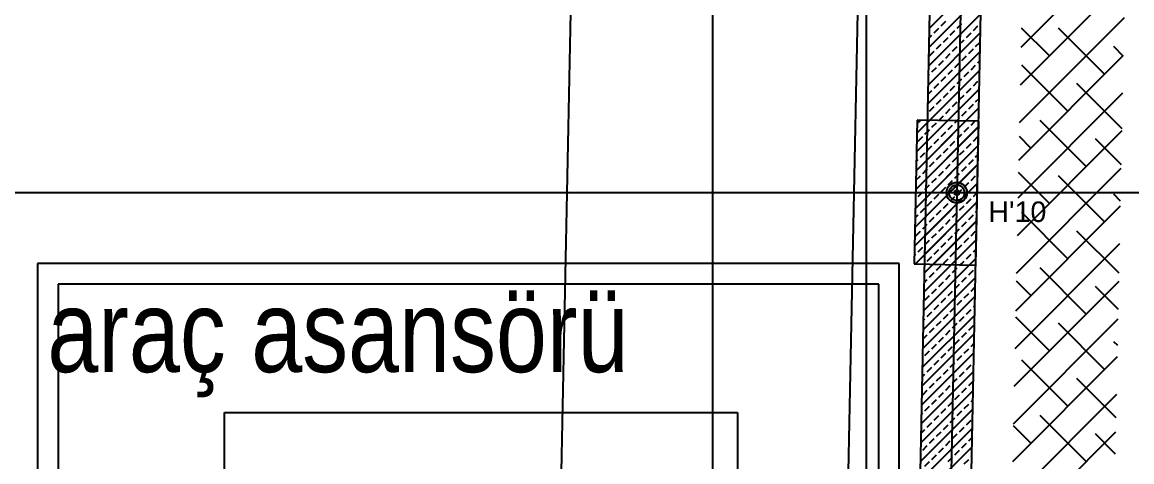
# Model space of a CAD drawing. Header units: millimetres. Extents: x 43168.9 to 43194.6, y -25545.1 to -25543.4.
# Drawn here: x 43169.8486 to 43169.9568, y -25544.6601 to -25544.6173 of the extents above; entities that cross this region are included whole.
import ezdxf

# ---------------------------------------------------------------- set-up
doc = ezdxf.new("R2010")
doc.units = ezdxf.units.MM
doc.header["$LTSCALE"] = 200
doc.linetypes.add('DASHDOT', pattern=[1, 0.5, -0.25, 0, -0.25])
doc.linetypes.add('DASHDOT2', pattern=[0.5, 0.25, -0.125, 0, -0.125])
for name, color, linetype in [('aks_sgh', 5, 'DASHDOT2'), ('kolon-b.a_sgh', 6, 'Continuous'), ('merdi_sgh', 3, 'Continuous'), ('olcuic_sgh', 183, 'Continuous'), ('sembol_sgh', 8, 'Continuous'), ('tarama-betonarme_sgh', 223, 'Continuous'), ('tarama-zemin_sgh', 197, 'Continuous'), ('yapi-yaklasma_sgh', 41, 'DASHDOT'), ('yazi-mahal_sgh', 12, 'Continuous')]:
    doc.layers.add(name, color=color, linetype=linetype)
doc.styles.add('1-200', font='arial.ttf', dxfattribs={"height": 60})
doc.styles.add('text2', font='arial.ttf')

msp = doc.modelspace()

# ---------------------------------------------------------------- hatches: boundary and pattern name
h = msp.add_hatch(color=256)
edge = h.paths.add_edge_path()
edge.add_arc((43169.93969771936, -25544.63391939969), 0.001, 0, 360)
edge = h.paths.add_edge_path(flags=16)
edge.add_arc((43169.93969771936, -25544.63391939969), 0.00075, 0, 360)

# ---------------------------------------------------------------- linework, layer by layer
at = {"color": 0, "linetype": 'ByBlock', "lineweight": -2}
for p, q in [((43169.93949771936, -25544.63411939969), (43169.93949771936, -25544.63371939969)), ((43169.93949771936, -25544.63371939969), (43169.93989771936, -25544.63371939969)), ((43169.93962700868, -25544.63384868901), (43169.93976843003, -25544.63399011036)), ((43169.93962700868, -25544.63399011036), (43169.93976843003, -25544.63384868901)), ((43169.93989771936, -25544.63371939969), (43169.93989771936, -25544.63411939969)), ((43169.93989771936, -25544.63411939969), (43169.93949771936, -25544.63411939969))]:
    msp.add_line(p, q, dxfattribs=at)
at = {"color": 0, "linetype": 'Continuous', "lineweight": -2}
for radius in [0.001, 0.00075]:
    msp.add_circle((43169.93969771936, -25544.63391939969), radius, dxfattribs=at)
at = {"layer": 'aks_sgh'}
for p, q in [((43169.93087904157, -25543.74091939969), (43169.93087904157, -25544.78991939969)), ((43169.9536205472, -25543.95248021049), (43169.93700293692, -25544.76581288985)), ((43169.99087959111, -25544.63391939969), (43169.01487849203, -25544.63391939969))]:
    msp.add_line(p, q, dxfattribs=at)
at = {"layer": 'kolon-b.a_sgh'}
for p, q in [((43169.94256686977, -25544.34492043452), (43169.93406195791, -25544.76288187019)), ((43169.9389635896, -25544.76776690297), (43169.9474641132, -25544.35002112141)), ((43169.9358415305, -25544.6268402016), (43169.9355555474, -25544.64083728035)), ((43169.94184027854, -25544.62696276578), (43169.9358415305, -25544.6268402016)), ((43169.94155429544, -25544.64095984454), (43169.94184027854, -25544.62696276578)), ((43169.9355555474, -25544.64083728035), (43169.94155429544, -25544.64095984454))]:
    msp.add_line(p, q, dxfattribs=at)
at = {"layer": 'merdi_sgh'}
for p, q in [((43169.93408606948, -25544.64082693927), (43169.85008606948, -25544.64082693927)), ((43169.85008606948, -25544.64082693927), (43169.85008606948, -25544.76282693927)), ((43169.93408606948, -25544.76282693927), (43169.93408606948, -25544.64082693927)), ((43169.93208606948, -25544.64282693927), (43169.85208606948, -25544.64282693927)), ((43169.85208606948, -25544.64282693927), (43169.85208606948, -25544.76082693927)), ((43169.93208606948, -25544.76082693927), (43169.93208606948, -25544.64282693927))]:
    msp.add_line(p, q, dxfattribs=at)
at = {"layer": 'olcuic_sgh'}
for p, q in [((43169.91587959111, -25544.10966939968), (43169.91587959111, -25544.76313187019)), ((43169.93556047913, -25544.3445004818), (43169.92704483918, -25544.76298913371))]:
    msp.add_line(p, q, dxfattribs=at)
at = {"layer": 'sembol_sgh'}
for p, q in [((43169.86831163507, -25544.75532046261), (43169.86831163507, -25544.65532046261)), ((43169.86831163507, -25544.65532046261), (43169.91831163507, -25544.65532046261)), ((43169.91831163507, -25544.65532046261), (43169.91831163507, -25544.75532046261))]:
    msp.add_line(p, q, dxfattribs=at)
at = {"layer": 'tarama-betonarme_sgh'}
for p, q in [((43169.9370114085, -25544.61793544092), (43169.94211632116, -25544.61283052826)), ((43169.93697410233, -25544.61976879832), (43169.94207901498, -25544.61466388566)), ((43169.93693679616, -25544.62160215572), (43169.94204170881, -25544.61649724306)), ((43169.93817114228, -25544.61767373315), (43169.93862015508, -25544.61722472034)), ((43169.93974268709, -25544.61789823955), (43169.9401916999, -25544.61744922675)), ((43169.94131423192, -25544.61812274596), (43169.94176324472, -25544.61767373315)), ((43169.94198775112, -25544.61744922675), (43169.94202305572, -25544.61741392216)), ((43169.93689948998, -25544.62343551312), (43169.94200440263, -25544.61833060046)), ((43169.93699275541, -25544.61885212001), (43169.93727311666, -25544.61857175876)), ((43169.93749762306, -25544.61834725236), (43169.93794663587, -25544.61789823955)), ((43169.93839564868, -25544.61924527797), (43169.93884466148, -25544.61879626516)), ((43169.93906916789, -25544.61857175876), (43169.93951818069, -25544.61812274596)), ((43169.9406407127, -25544.61879626516), (43169.94108972551, -25544.61834725236)), ((43169.93772212946, -25544.61991879718), (43169.93817114228, -25544.61946978437)), ((43169.93929367429, -25544.62014330358), (43169.93974268709, -25544.61969429078)), ((43169.9399671935, -25544.61946978437), (43169.9404162063, -25544.61902077157)), ((43169.94086521911, -25544.62036780998), (43169.94131423192, -25544.61991879718)), ((43169.94153873832, -25544.61969429078), (43169.94198574954, -25544.61924727956)), ((43169.9368621838, -25544.62526887052), (43169.94196709646, -25544.62016395786)), ((43169.93704861026, -25544.62059231639), (43169.93749762306, -25544.62014330358)), ((43169.93794663587, -25544.621490342), (43169.93839564868, -25544.6210413292)), ((43169.93862015508, -25544.62081682279), (43169.93906916789, -25544.62036780998)), ((43169.9401916999, -25544.6210413292), (43169.9406407127, -25544.62059231639)), ((43169.93682487762, -25544.62710222792), (43169.94192979028, -25544.62199731527)), ((43169.93727311666, -25544.62216386121), (43169.93772212946, -25544.6217148484)), ((43169.93884466148, -25544.62238836761), (43169.93929367429, -25544.62193935481)), ((43169.93951818069, -25544.6217148484), (43169.9399671935, -25544.6212658356)), ((43169.94108972551, -25544.62193935481), (43169.94153873832, -25544.621490342)), ((43169.94176324472, -25544.6212658356), (43169.94194844336, -25544.62108063696)), ((43169.93691814306, -25544.62251883481), (43169.93704861026, -25544.62238836761)), ((43169.93817114228, -25544.62306188682), (43169.93862015508, -25544.62261287402)), ((43169.93974268709, -25544.62328639322), (43169.9401916999, -25544.62283738042)), ((43169.9404162063, -25544.62261287402), (43169.94086521911, -25544.62216386121)), ((43169.94131423192, -25544.62351089963), (43169.94176324472, -25544.62306188682)), ((43169.93678757145, -25544.62893558532), (43169.9418924841, -25544.62383067267)), ((43169.93688083688, -25544.62435219222), (43169.93727311666, -25544.62395991243)), ((43169.93749762306, -25544.62373540603), (43169.93794663587, -25544.62328639322)), ((43169.93839564868, -25544.62463343164), (43169.93884466148, -25544.62418441884)), ((43169.93906916789, -25544.62395991243), (43169.93951818069, -25544.62351089963)), ((43169.9406407127, -25544.62418441884), (43169.94108972551, -25544.62373540603)), ((43169.93772212946, -25544.62530695085), (43169.93817114228, -25544.62485793805)), ((43169.93929367429, -25544.62553145726), (43169.93974268709, -25544.62508244445)), ((43169.9399671935, -25544.62485793805), (43169.9404162063, -25544.62440892524)), ((43169.94086521911, -25544.62575596366), (43169.94131423192, -25544.62530695085)), ((43169.94153873832, -25544.62508244445), (43169.94187383101, -25544.62474735176)), ((43169.93675026527, -25544.63076894272), (43169.94185517792, -25544.62566403007)), ((43169.93704861026, -25544.62598047006), (43169.93749762306, -25544.62553145726)), ((43169.93794663587, -25544.62687849567), (43169.93839564868, -25544.62642948287)), ((43169.93862015508, -25544.62620497646), (43169.93906916789, -25544.62575596366)), ((43169.9401916999, -25544.62642948287), (43169.9406407127, -25544.62598047006)), ((43169.93570316981, -25544.6336120894), (43169.94182959487, -25544.62748566435)), ((43169.93574063147, -25544.63177857653), (43169.94058214786, -25544.62693706013)), ((43169.93577809312, -25544.62994506365), (43169.93882205814, -25544.62690109863)), ((43169.93581555477, -25544.62811155077), (43169.93706196841, -25544.62686513713)), ((43169.93583428558, -25544.62719479473), (43169.93615058465, -25544.62687849567)), ((43169.93671295909, -25544.63260230012), (43169.94181787175, -25544.62749738747)), ((43169.93727311666, -25544.62755201488), (43169.93772212946, -25544.62710300208)), ((43169.93727311666, -25544.62755201488), (43169.93772212946, -25544.62710300208)), ((43169.93884466148, -25544.62777652129), (43169.93929367429, -25544.62732750848)), ((43169.93884466148, -25544.62777652129), (43169.93929367429, -25544.62732750848)), ((43169.93951818069, -25544.62710300208), (43169.9399671935, -25544.62665398927)), ((43169.93951818069, -25544.62710300208), (43169.93970210338, -25544.62691907938)), ((43169.94108972551, -25544.62732750848), (43169.94153873832, -25544.62687849567)), ((43169.94108972551, -25544.62732750848), (43169.94146219311, -25544.62695504088)), ((43169.94176324472, -25544.62665398927), (43169.94183652483, -25544.62658070916)), ((43169.93592607824, -25544.6288990533), (43169.93637509105, -25544.62845004049)), ((43169.93659959745, -25544.62822553409), (43169.93704861026, -25544.62777652129)), ((43169.93680622453, -25544.62801890702), (43169.93704861026, -25544.62777652129)), ((43169.93817114228, -25544.62845004049), (43169.93862015508, -25544.62800102769)), ((43169.93817114228, -25544.62845004049), (43169.93862015508, -25544.62800102769)), ((43169.93974268709, -25544.6286745469), (43169.9401916999, -25544.62822553409)), ((43169.93974268709, -25544.6286745469), (43169.9401916999, -25544.62822553409)), ((43169.9404162063, -25544.62800102769), (43169.94086521911, -25544.62755201488)), ((43169.9404162063, -25544.62800102769), (43169.94086521911, -25544.62755201488)), ((43169.94131423192, -25544.6288990533), (43169.94176324472, -25544.62845004049)), ((43169.94131423192, -25544.6288990533), (43169.94176324472, -25544.62845004049)), ((43169.93566570816, -25544.63544560228), (43169.94179213322, -25544.62931917722)), ((43169.93667565292, -25544.63443565752), (43169.94178056558, -25544.62933074487)), ((43169.93682410385, -25544.62979707891), (43169.93727311666, -25544.62934806611)), ((43169.93682410385, -25544.62979707891), (43169.93727311666, -25544.62934806611)), ((43169.93749762306, -25544.62912355971), (43169.93794663587, -25544.6286745469)), ((43169.93749762306, -25544.62912355971), (43169.93794663587, -25544.6286745469)), ((43169.93839564868, -25544.63002158532), (43169.93884466148, -25544.62957257251)), ((43169.93839564868, -25544.63002158532), (43169.93884466148, -25544.62957257251)), ((43169.93906916789, -25544.62934806611), (43169.93951818069, -25544.6288990533)), ((43169.93906916789, -25544.62934806611), (43169.93951818069, -25544.6288990533)), ((43169.9406407127, -25544.62957257251), (43169.94108972551, -25544.62912355971)), ((43169.9406407127, -25544.62957257251), (43169.94108972551, -25544.62912355971)), ((43169.93575936228, -25544.63086182049), (43169.93592607824, -25544.63069510453)), ((43169.93615058465, -25544.63047059812), (43169.93659959745, -25544.63002158532)), ((43169.93772212946, -25544.63069510453), (43169.93817114228, -25544.63024609172)), ((43169.93772212946, -25544.63069510453), (43169.93817114228, -25544.63024609172)), ((43169.93929367429, -25544.63091961093), (43169.93974268709, -25544.63047059812)), ((43169.93929367429, -25544.63091961093), (43169.93974268709, -25544.63047059812)), ((43169.9399671935, -25544.63024609172), (43169.9404162063, -25544.62979707891)), ((43169.9399671935, -25544.63024609172), (43169.9404162063, -25544.62979707891)), ((43169.94086521911, -25544.63114411733), (43169.94131423192, -25544.63069510453)), ((43169.94086521911, -25544.63114411733), (43169.94131423192, -25544.63069510453)), ((43169.94153873832, -25544.63047059812), (43169.94177340238, -25544.63023593406)), ((43169.94153873832, -25544.63047059812), (43169.94176191248, -25544.63024742396)), ((43169.93562824651, -25544.63727911516), (43169.94175467156, -25544.6311526901)), ((43169.93637509105, -25544.63204214294), (43169.93682410385, -25544.63159313014)), ((43169.93663834674, -25544.63626901493), (43169.9417432594, -25544.63116410227)), ((43169.93673161217, -25544.63168562182), (43169.93682410385, -25544.63159313014)), ((43169.93704861026, -25544.63136862373), (43169.93749762306, -25544.63091961093)), ((43169.93704861026, -25544.63136862373), (43169.93749762306, -25544.63091961093)), ((43169.93794663587, -25544.63226664935), (43169.93839564868, -25544.63181763654)), ((43169.93794663587, -25544.63226664935), (43169.93839564868, -25544.63181763654)), ((43169.93862015508, -25544.63159313014), (43169.93906916789, -25544.63114411733)), ((43169.93862015508, -25544.63159313014), (43169.93906916789, -25544.63114411733)), ((43169.9401916999, -25544.63181763654), (43169.9406407127, -25544.63136862373)), ((43169.9401916999, -25544.63181763654), (43169.9406407127, -25544.63136862373)), ((43169.93572190063, -25544.63269533336), (43169.93615058465, -25544.63226664935)), ((43169.93727311666, -25544.63294016855), (43169.93772212946, -25544.63249115575)), ((43169.93727311666, -25544.63294016855), (43169.93772212946, -25544.63249115575)), ((43169.93884466148, -25544.63316467496), (43169.93929367429, -25544.63271566215)), ((43169.93884466148, -25544.63316467496), (43169.93929367429, -25544.63271566215)), ((43169.93951818069, -25544.63249115575), (43169.9399671935, -25544.63204214294)), ((43169.93951818069, -25544.63249115575), (43169.9399671935, -25544.63204214294)), ((43169.9404162063, -25544.63338918136), (43169.94086521911, -25544.63294016855)), ((43169.9404162063, -25544.63338918136), (43169.94086521911, -25544.63294016855)), ((43169.94108972551, -25544.63271566215), (43169.94153873832, -25544.63226664935)), ((43169.94108972551, -25544.63271566215), (43169.94153873832, -25544.63226664935)), ((43169.93559078485, -25544.63911262804), (43169.94171720991, -25544.63298620297)), ((43169.93592607824, -25544.63428720697), (43169.93637509105, -25544.63383819417)), ((43169.93659959745, -25544.63361368777), (43169.93704861026, -25544.63316467496)), ((43169.93660104056, -25544.63810237233), (43169.94170595322, -25544.63299745967)), ((43169.93669430599, -25544.63351897922), (43169.93704861026, -25544.63316467496)), ((43169.93817114228, -25544.63383819417), (43169.93862015508, -25544.63338918136)), ((43169.93817114228, -25544.63383819417), (43169.93862015508, -25544.63338918136)), ((43169.93974268709, -25544.63406270057), (43169.9401916999, -25544.63361368777)), ((43169.93974268709, -25544.63406270057), (43169.9401916999, -25544.63361368777)), ((43169.94131423192, -25544.63428720697), (43169.94169847908, -25544.63390295981)), ((43169.94131423192, -25544.63428720697), (43169.94168730012, -25544.63391413877)), ((43169.93566004863, -25544.64083941548), (43169.94167974826, -25544.63481971585)), ((43169.93568443898, -25544.63452884624), (43169.93570157184, -25544.63451171338)), ((43169.93656373439, -25544.63993572973), (43169.94166864704, -25544.63483081707)), ((43169.93682410385, -25544.63518523259), (43169.93727311666, -25544.63473621978)), ((43169.93682410385, -25544.63518523259), (43169.93727311666, -25544.63473621978)), ((43169.93749762306, -25544.63451171338), (43169.93794663587, -25544.63406270057)), ((43169.93749762306, -25544.63451171338), (43169.93794663587, -25544.63406270057)), ((43169.93839564868, -25544.63540973899), (43169.93884466148, -25544.63496072618)), ((43169.93839564868, -25544.63540973899), (43169.93884466148, -25544.63496072618)), ((43169.93906916789, -25544.63473621978), (43169.93951818069, -25544.63428720697)), ((43169.93906916789, -25544.63473621978), (43169.93951818069, -25544.63428720697)), ((43169.9406407127, -25544.63496072618), (43169.94108972551, -25544.63451171338)), ((43169.9406407127, -25544.63496072618), (43169.94108972551, -25544.63451171338)), ((43169.93564697733, -25544.63636235912), (43169.93592607824, -25544.6360832582)), ((43169.93615058465, -25544.63585875179), (43169.93659959745, -25544.63540973899)), ((43169.93772212946, -25544.6360832582), (43169.93817114228, -25544.63563424539)), ((43169.93772212946, -25544.6360832582), (43169.93817114228, -25544.63563424539)), ((43169.93929367429, -25544.6363077646), (43169.93974268709, -25544.63585875179)), ((43169.93929367429, -25544.6363077646), (43169.93974268709, -25544.63585875179)), ((43169.9399671935, -25544.63563424539), (43169.9404162063, -25544.63518523259)), ((43169.9399671935, -25544.63563424539), (43169.9404162063, -25544.63518523259)), ((43169.94086521911, -25544.636532271), (43169.94131423192, -25544.6360832582)), ((43169.94086521911, -25544.636532271), (43169.94131423192, -25544.6360832582)), ((43169.94153873832, -25544.63585875179), (43169.94166101742, -25544.63573647269)), ((43169.94153873832, -25544.63585875179), (43169.94164999395, -25544.63574749617)), ((43169.93637509105, -25544.63743029661), (43169.93682410385, -25544.63698128381)), ((43169.93652642821, -25544.64176908713), (43169.94163134087, -25544.63666417447)), ((43169.93661969365, -25544.63718569402), (43169.93682410385, -25544.63698128381)), ((43169.93704861026, -25544.63675677741), (43169.93749762306, -25544.6363077646)), ((43169.93704861026, -25544.63675677741), (43169.93749762306, -25544.6363077646)), ((43169.93742013835, -25544.64087537698), (43169.94164228661, -25544.63665322873)), ((43169.93794663587, -25544.63765480302), (43169.93839564868, -25544.63720579021)), ((43169.93794663587, -25544.63765480302), (43169.93839564868, -25544.63720579021)), ((43169.93862015508, -25544.63698128381), (43169.93906916789, -25544.636532271)), ((43169.93862015508, -25544.63698128381), (43169.93906916789, -25544.636532271)), ((43169.9401916999, -25544.63720579021), (43169.9406407127, -25544.63675677741)), ((43169.9401916999, -25544.63720579021), (43169.9406407127, -25544.63675677741)), ((43169.93570157184, -25544.63810381583), (43169.93615058465, -25544.63765480302)), ((43169.93727311666, -25544.63832832223), (43169.93772212946, -25544.63787930942)), ((43169.93727311666, -25544.63832832223), (43169.93772212946, -25544.63787930942)), ((43169.93884466148, -25544.63855282863), (43169.93929367429, -25544.63810381583)), ((43169.93884466148, -25544.63855282863), (43169.93929367429, -25544.63810381583)), ((43169.93951818069, -25544.63787930942), (43169.9399671935, -25544.63743029661)), ((43169.93951818069, -25544.63787930942), (43169.9399671935, -25544.63743029661)), ((43169.9404162063, -25544.63877733503), (43169.94086521911, -25544.63832832223)), ((43169.9404162063, -25544.63877733503), (43169.94086521911, -25544.63832832223)), ((43169.94108972551, -25544.63810381583), (43169.94153873832, -25544.63765480302)), ((43169.94108972551, -25544.63810381583), (43169.94153873832, -25544.63765480302)), ((43169.93592607824, -25544.63967536065), (43169.93637509105, -25544.63922634784)), ((43169.93648912203, -25544.64360244453), (43169.94159403469, -25544.63849753187)), ((43169.93659959745, -25544.63900184144), (43169.93704861026, -25544.63855282863)), ((43169.93659959745, -25544.63900184144), (43169.93704861026, -25544.63855282863)), ((43169.93817114228, -25544.63922634784), (43169.93862015508, -25544.63877733503)), ((43169.93817114228, -25544.63922634784), (43169.93862015508, -25544.63877733503)), ((43169.93918022808, -25544.64091133848), (43169.94160482495, -25544.63848674161)), ((43169.93974268709, -25544.63945085424), (43169.9401916999, -25544.63900184144)), ((43169.93974268709, -25544.63945085424), (43169.9401916999, -25544.63900184144)), ((43169.94131423192, -25544.63967536065), (43169.94158609412, -25544.63940349844)), ((43169.94131423192, -25544.63967536065), (43169.94157538159, -25544.63941421097)), ((43169.93557205402, -25544.64002938487), (43169.93570157184, -25544.63989986705)), ((43169.93645181585, -25544.64543580193), (43169.94155672851, -25544.64033088927)), ((43169.93682410385, -25544.64057338626), (43169.93727311666, -25544.64012437345)), ((43169.93682410385, -25544.64057338626), (43169.93727311666, -25544.64012437345)), ((43169.93749762306, -25544.63989986705), (43169.93794663587, -25544.63945085424)), ((43169.93749762306, -25544.63989986705), (43169.93794663587, -25544.63945085424)), ((43169.93839564868, -25544.64079789266), (43169.93884466148, -25544.64034887986)), ((43169.93839564868, -25544.64079789266), (43169.93884466148, -25544.64034887986)), ((43169.93906916789, -25544.64012437345), (43169.93951818069, -25544.63967536065)), ((43169.93906916789, -25544.64012437345), (43169.93951818069, -25544.63967536065)), ((43169.9406407127, -25544.64034887986), (43169.94108972551, -25544.63989986705)), ((43169.9406407127, -25544.64034887986), (43169.94108972551, -25544.63989986705)), ((43169.94094031781, -25544.64094729998), (43169.9415673633, -25544.64032025448)), ((43169.93654009388, -25544.64085739624), (43169.93659959745, -25544.64079789266)), ((43169.93654508129, -25544.64085240882), (43169.93659959745, -25544.64079789266)), ((43169.93772212946, -25544.64147141187), (43169.93817114228, -25544.64102239906)), ((43169.93929367429, -25544.64169591827), (43169.93974268709, -25544.64124690547)), ((43169.9399671935, -25544.64102239906), (43169.9404162063, -25544.64057338626)), ((43169.94006027333, -25544.64092931923), (43169.9404162063, -25544.64057338626)), ((43169.94086521911, -25544.64192042468), (43169.94131423192, -25544.64147141187)), ((43169.93641450968, -25544.64726915933), (43169.94151942234, -25544.64216424667)), ((43169.93650777511, -25544.64268576622), (43169.93682410385, -25544.64236943748)), ((43169.93704861026, -25544.64214493108), (43169.93749762306, -25544.64169591827)), ((43169.93794663587, -25544.64304295669), (43169.93839564868, -25544.64259394389)), ((43169.93862015508, -25544.64236943748), (43169.93906916789, -25544.64192042468)), ((43169.9401916999, -25544.64259394389), (43169.9406407127, -25544.64214493108)), ((43169.93727311666, -25544.6437164759), (43169.93772212946, -25544.6432674631)), ((43169.93884466148, -25544.6439409823), (43169.93929367429, -25544.6434919695)), ((43169.93951818069, -25544.6432674631), (43169.9399671935, -25544.64281845029)), ((43169.9404162063, -25544.64416548871), (43169.94086521911, -25544.6437164759)), ((43169.94108972551, -25544.6434919695), (43169.94150076924, -25544.64308092577)), ((43169.93637720351, -25544.64910251673), (43169.94148211616, -25544.64399760407)), ((43169.93659959745, -25544.64438999511), (43169.93704861026, -25544.6439409823)), ((43169.93749762306, -25544.64528802072), (43169.93794663587, -25544.64483900792)), ((43169.93817114228, -25544.64461450151), (43169.93862015508, -25544.64416548871)), ((43169.93974268709, -25544.64483900792), (43169.9401916999, -25544.64438999511)), ((43169.93633989733, -25544.65093587413), (43169.94144480999, -25544.64583096148)), ((43169.93682410385, -25544.64596153993), (43169.93727311666, -25544.64551252712)), ((43169.93839564868, -25544.64618604634), (43169.93884466148, -25544.64573703353)), ((43169.93906916789, -25544.64551252712), (43169.93951818069, -25544.64506351432)), ((43169.9406407127, -25544.64573703353), (43169.94108972551, -25544.64528802072)), ((43169.94131423192, -25544.64506351432), (43169.94146346307, -25544.64491428317)), ((43169.93643316276, -25544.64635248102), (43169.93659959745, -25544.64618604634)), ((43169.93772212946, -25544.64685956554), (43169.93817114228, -25544.64641055274)), ((43169.93929367429, -25544.64708407194), (43169.93974268709, -25544.64663505914)), ((43169.9399671935, -25544.64641055274), (43169.9404162063, -25544.64596153993)), ((43169.94086521911, -25544.64730857835), (43169.94131423192, -25544.64685956554)), ((43169.93630259115, -25544.65276923153), (43169.94140750381, -25544.64766431888)), ((43169.93639585659, -25544.64818583842), (43169.93682410385, -25544.64775759116)), ((43169.93704861026, -25544.64753308475), (43169.93749762306, -25544.64708407194)), ((43169.93794663587, -25544.64843111036), (43169.93839564868, -25544.64798209756)), ((43169.93862015508, -25544.64775759116), (43169.93906916789, -25544.64730857835)), ((43169.9401916999, -25544.64798209756), (43169.9406407127, -25544.64753308475)), ((43169.93727311666, -25544.64910462957), (43169.93772212946, -25544.64865561677)), ((43169.93884466148, -25544.64932913598), (43169.93929367429, -25544.64888012317)), ((43169.93951818069, -25544.64865561677), (43169.9399671935, -25544.64820660396)), ((43169.9404162063, -25544.64955364238), (43169.94086521911, -25544.64910462957)), ((43169.94108972551, -25544.64888012317), (43169.94138885071, -25544.64858099797)), ((43169.93626528497, -25544.65460258893), (43169.94137019763, -25544.64949767628)), ((43169.93635855041, -25544.65001919583), (43169.93637509105, -25544.65000265518)), ((43169.93659959745, -25544.64977814878), (43169.93704861026, -25544.64932913598)), ((43169.93749762306, -25544.65067617439), (43169.93794663587, -25544.65022716159)), ((43169.93817114228, -25544.65000265518), (43169.93862015508, -25544.64955364238)), ((43169.93974268709, -25544.65022716159), (43169.9401916999, -25544.64977814878)), ((43169.9362279788, -25544.65643594633), (43169.94133289145, -25544.65133103368)), ((43169.93682410385, -25544.6513496936), (43169.93727311666, -25544.6509006808)), ((43169.93839564868, -25544.6515742), (43169.93884466148, -25544.6511251872)), ((43169.93906916789, -25544.6509006808), (43169.93951818069, -25544.65045166799)), ((43169.9406407127, -25544.6511251872), (43169.94108972551, -25544.65067617439)), ((43169.94131423192, -25544.65045166799), (43169.94135154453, -25544.65041435537)), ((43169.93632124423, -25544.65185255323), (43169.93659959745, -25544.6515742)), ((43169.93772212946, -25544.65224771922), (43169.93817114228, -25544.65179870641)), ((43169.93929367429, -25544.65247222562), (43169.93974268709, -25544.65202321281)), ((43169.9399671935, -25544.65179870641), (43169.9404162063, -25544.6513496936)), ((43169.94086521911, -25544.65269673202), (43169.94131423192, -25544.65224771922)), ((43169.93619067262, -25544.65826930373), (43169.94129558527, -25544.65316439108)), ((43169.93637509105, -25544.65359475763), (43169.93682410385, -25544.65314574483)), ((43169.93704861026, -25544.65292123842), (43169.93749762306, -25544.65247222562)), ((43169.93794663587, -25544.65381926404), (43169.93839564868, -25544.65337025123)), ((43169.93862015508, -25544.65314574483), (43169.93906916789, -25544.65269673202)), ((43169.9401916999, -25544.65337025123), (43169.9406407127, -25544.65292123842)), ((43169.93727311666, -25544.65449278325), (43169.93772212946, -25544.65404377044)), ((43169.93884466148, -25544.65471728965), (43169.93929367429, -25544.65426827684)), ((43169.93951818069, -25544.65404377044), (43169.9399671935, -25544.65359475763)), ((43169.9404162063, -25544.65494179605), (43169.94086521911, -25544.65449278325)), ((43169.94108972551, -25544.65426827684), (43169.94127693218, -25544.65408107017)), ((43169.93615336645, -25544.66010266113), (43169.9412582791, -25544.65499774848)), ((43169.93624663188, -25544.65551926803), (43169.93637509105, -25544.65539080886)), ((43169.93659959745, -25544.65516630245), (43169.93704861026, -25544.65471728965)), ((43169.93749762306, -25544.65606432807), (43169.93794663587, -25544.65561531526)), ((43169.93817114228, -25544.65539080886), (43169.93862015508, -25544.65494179605)), ((43169.93974268709, -25544.65561531526), (43169.9401916999, -25544.65516630245)), ((43169.93682410385, -25544.65673784728), (43169.93727311666, -25544.65628883447)), ((43169.93839564868, -25544.65696235368), (43169.93884466148, -25544.65651334087)), ((43169.93906916789, -25544.65628883447), (43169.93951818069, -25544.65583982167)), ((43169.9399671935, -25544.65718686008), (43169.9404162063, -25544.65673784728)), ((43169.9406407127, -25544.65651334087), (43169.94108972551, -25544.65606432807)), ((43169.93611606027, -25544.66193601853), (43169.94122097293, -25544.65683110588)), ((43169.9362093257, -25544.65735262543), (43169.93659959745, -25544.65696235368)), ((43169.93772212946, -25544.65763587289), (43169.93817114228, -25544.65718686008)), ((43169.93929367429, -25544.65786037929), (43169.93974268709, -25544.65741136649)), ((43169.94086521911, -25544.65808488569), (43169.94120231983, -25544.65774778498)), ((43169.93607875409, -25544.66376937593), (43169.94118366675, -25544.65866446328)), ((43169.93637509105, -25544.65898291131), (43169.93682410385, -25544.6585338985)), ((43169.93704861026, -25544.6583093921), (43169.93749762306, -25544.65786037929)), ((43169.93794663587, -25544.65920741771), (43169.93839564868, -25544.6587584049)), ((43169.93862015508, -25544.6585338985), (43169.93906916789, -25544.65808488569)), ((43169.9401916999, -25544.6587584049), (43169.9406407127, -25544.6583093921)), ((43169.93727311666, -25544.65988093692), (43169.93772212946, -25544.65943192411)), ((43169.93884466148, -25544.66010544332), (43169.93929367429, -25544.65965643051)), ((43169.93951818069, -25544.65943192411), (43169.9399671935, -25544.65898291131)), ((43169.9404162063, -25544.66032994973), (43169.94086521911, -25544.65988093692)), ((43169.94108972551, -25544.65965643051), (43169.94116501365, -25544.65958114238)), ((43169.93659959745, -25544.66055445613), (43169.93704861026, -25544.66010544332))]:
    msp.add_line(p, q, dxfattribs=at)
at = {"layer": 'tarama-zemin_sgh'}
for p, q in [((43169.94597641422, -25544.61974674254), (43169.95618623953, -25544.60953691723)), ((43169.94590180188, -25544.62341345734), (43169.95611162719, -25544.61320363203)), ((43169.94582718952, -25544.62708017214), (43169.95603701483, -25544.61687034683)), ((43169.94872294283, -25544.62059231639), (43169.94601432449, -25544.61788369805)), ((43169.9541110965, -25544.62238836761), (43169.94962096844, -25544.61789823955)), ((43169.95596019861, -25544.62064536728), (43169.95500912211, -25544.61969429078)), ((43169.94575257716, -25544.63074688695), (43169.95596240248, -25544.62053706163)), ((43169.95051899405, -25544.62598047006), (43169.94602886599, -25544.621490342)), ((43169.94567796482, -25544.63441360175), (43169.95588779012, -25544.62420377644)), ((43169.95581692581, -25544.62768629937), (43169.95141701966, -25544.62328639322)), ((43169.95231504527, -25544.63136862373), (43169.94782491722, -25544.62687849567)), ((43169.94560335246, -25544.63808031655), (43169.95581317777, -25544.62787049124)), ((43169.9469268916, -25544.62957257251), (43169.94579941528, -25544.62844509619)), ((43169.95574528941, -25544.63120676542), (43169.95321307089, -25544.6286745469)), ((43169.94552874011, -25544.64174703135), (43169.95573856542, -25544.63153720604)), ((43169.94872294283, -25544.63496072618), (43169.94572777888, -25544.63196556224)), ((43169.9541110965, -25544.63675677741), (43169.94962096844, -25544.63226664935)), ((43169.95567365301, -25544.63472723146), (43169.95500912211, -25544.63406270057)), ((43169.94545412775, -25544.64541374615), (43169.95566395306, -25544.63520392084)), ((43169.95051899405, -25544.64034887986), (43169.94602886599, -25544.63585875179)), ((43169.9555303802, -25544.64176816356), (43169.95141701966, -25544.63765480302)), ((43169.9453795154, -25544.64908046095), (43169.95558934072, -25544.63887063564)), ((43169.95231504527, -25544.64573703353), (43169.94782491722, -25544.64124690547)), ((43169.94530490305, -25544.65274717575), (43169.95551472836, -25544.64253735044)), ((43169.9469268916, -25544.6439409823), (43169.94551286968, -25544.64252696038)), ((43169.9554587438, -25544.6452886296), (43169.95321307089, -25544.64304295669)), ((43169.94523029069, -25544.65641389056), (43169.95544011601, -25544.64620406524)), ((43169.94872294283, -25544.64932913598), (43169.94544123328, -25544.64604742642)), ((43169.9541110965, -25544.6511251872), (43169.94962096844, -25544.64663505914)), ((43169.9553871074, -25544.64880909565), (43169.95500912211, -25544.64843111036)), ((43169.94515567835, -25544.66008060536), (43169.95536550365, -25544.64987078005)), ((43169.95051899405, -25544.65471728965), (43169.94602886599, -25544.65022716159)), ((43169.95524383459, -25544.65585002774), (43169.95141701966, -25544.65202321281)), ((43169.94508106599, -25544.66374732016), (43169.9552908913, -25544.65353749485)), ((43169.95231504527, -25544.66010544332), (43169.94782491722, -25544.65561531526)), ((43169.9469268916, -25544.6583093921), (43169.94522632407, -25544.65660882456)), ((43169.94500645364, -25544.66741403496), (43169.95521627895, -25544.65720420965)), ((43169.95517219819, -25544.65937049379), (43169.95321307089, -25544.65741136649))]:
    msp.add_line(p, q, dxfattribs=at)
at = {"layer": 'yapi-yaklasma_sgh'}
msp.add_line((43169.90857020621, -25544.29733415162), (43169.89894020206, -25544.76866528517), dxfattribs=at)

# ---------------------------------------------------------------- texts
at = {"layer": 'aks_sgh', "style": '1-200'}
msp.add_text("H'10", height=0.002, rotation=359.9999947889793, dxfattribs=at).set_placement((43169.94277270825, -25544.63677326679))
at = {"layer": 'yazi-mahal_sgh', "style": 'text2', "width": 0.8}
msp.add_text('araç asansörü', height=0.008, dxfattribs=at).set_placement((43169.85104069206, -25544.65138630352))

doc.saveas('drawing.dxf')
